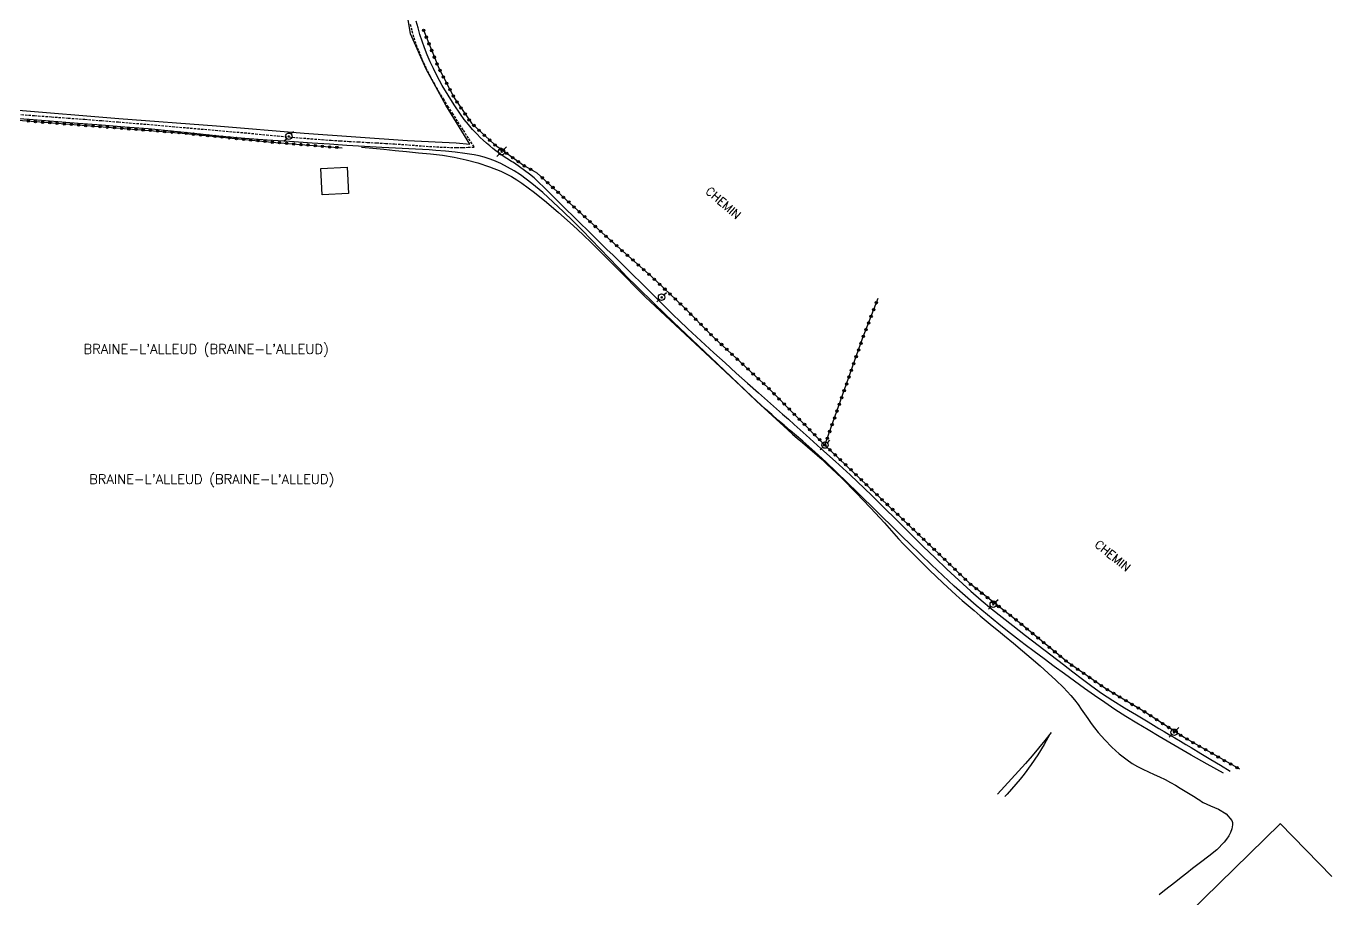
# Model space of a CAD drawing. Header units: millimetres. Extents: x 149000 to 150002, y 151999 to 153000.
# Drawn here: x 149503.1 to 149775, y 152649.2 to 152830.9 of the extents above; entities that cross this region are included whole.
import ezdxf
from ezdxf.enums import TextEntityAlignment as Align

# ---------------------------------------------------------------- set-up
doc = ezdxf.new("R2010")
doc.units = ezdxf.units.MM
doc.linetypes.add('DASHED', pattern=[0.75, 0.5, -0.25])
doc.layers.get('0').update_dxf_attribs({"linetype": 'CONTINUOUS'})
for name, color, linetype in [('W0001', 6, 'DASHED'), ('W0071', 7, 'CONTINUOUS'), ('w0101', 7, 'CONTINUOUS'), ('w0211', 2, 'CONTINUOUS'), ('W0214', 2, 'CONTINUOUS'), ('w0323', 7, 'CONTINUOUS'), ('W0330', 7, 'CONTINUOUS'), ('W0473', 7, 'CONTINUOUS'), ('W0600', 7, 'CONTINUOUS'), ('W0980', 7, 'CONTINUOUS'), ('W0989', 7, 'CONTINUOUS')]:
    doc.layers.add(name, color=color, linetype=linetype)
doc.styles.get("Standard").update_dxf_attribs({"font": 'romans.shx', "width": 0.85})

# ---------------------------------------------------------------- blocks, each defined once
blk = doc.blocks.new('T473')
for p, q in [((-0.166667, 0.166667), (0.166667, -0.166667)), ((-0.166667, -0.166667), (0.166667, 0.166667)), ((0.500001, 0.500001), (1.000002, 1.000002)), ((-1.000002, -1.000002), (-0.500001, -0.500001))]:
    blk.add_line(p, q)
blk.add_ellipse((0, 0), major_axis=(0.471405, 0.471405), ratio=1, start_param=5.4977871438, end_param=11.780972451)
blk = doc.blocks.new('t323o')
at = {"color": 0, "linetype": 'Continuous'}
for radius in [0.25, 0.15]:
    blk.add_circle((0, 0), radius, dxfattribs=at)

msp = doc.modelspace()

# ---------------------------------------------------------------- linework, layer by layer
at = {"layer": 'W0001'}
for points in [[(149583.09, 152831.33), (149583.43, 152829.93), (149583.83, 152828.54), (149584.28, 152827.18), (149584.79, 152825.83), (149585.53, 152824.03), (149586.35, 152822.26), (149587.22, 152820.52), (149588.13, 152818.81), (149589, 152817.27), (149589.92, 152815.77), (149590.87, 152814.28), (149591.81, 152812.79), (149592.94, 152811.01), (149594.08, 152809.25), (149595.23, 152807.49), (149596.39, 152805.74)], [(149501.35, 152812.56), (149504.85, 152812.3), (149508.34, 152812.04), (149511.84, 152811.78), (149515.33, 152811.52), (149518.83, 152811.25), (149522.32, 152810.97), (149528.29, 152810.48), (149534.27, 152809.96), (149540.24, 152809.44), (149546.21, 152808.92), (149548.52, 152808.72), (149550.84, 152808.51), (149553.15, 152808.29), (149555.46, 152808.08), (149557.77, 152807.87), (149560.08, 152807.67), (149562.39, 152807.48), (149564.71, 152807.3), (149566.59, 152807.17), (149568.48, 152807.05), (149570.36, 152806.93), (149572.25, 152806.83), (149574.14, 152806.72), (149576.03, 152806.62), (149577.91, 152806.51), (149579.8, 152806.4), (149581.26, 152806.3), (149582.71, 152806.2), (149584.17, 152806.09), (149585.62, 152805.98), (149587.08, 152805.88), (149588.53, 152805.79), (149589.99, 152805.72), (149591.45, 152805.67), (149592.68, 152805.65), (149593.92, 152805.66), (149595.15, 152805.69), (149596.39, 152805.74)]]:
    msp.add_lwpolyline(points, dxfattribs=at)
at = {"layer": 'W0071'}
for points in [[(149608.92, 152799.33), (149607.91, 152800.12), (149606.88, 152800.88), (149605.84, 152801.63), (149604.79, 152802.36), (149604.48, 152802.57), (149604.16, 152802.77), (149603.84, 152802.96), (149603.52, 152803.16), (149603.2, 152803.35), (149602.88, 152803.55), (149602.57, 152803.75), (149602.26, 152803.96), (149601.59, 152804.44), (149600.93, 152804.94), (149600.28, 152805.46), (149599.64, 152805.98), (149598.95, 152806.56), (149598.28, 152807.15), (149597.62, 152807.76), (149596.99, 152808.4), (149596.08, 152809.4), (149595.2, 152810.43), (149594.35, 152811.5), (149593.55, 152812.59), (149592.22, 152814.54), (149590.95, 152816.54), (149589.76, 152818.58), (149588.63, 152820.65), (149587.92, 152822.07), (149587.25, 152823.51), (149586.63, 152824.97), (149586.05, 152826.44), (149585.56, 152827.8), (149585.11, 152829.18), (149584.7, 152830.57), (149584.35, 152831.97)], [(149596.42, 152804.13), (149594.43, 152804.41), (149592.43, 152804.66), (149590.43, 152804.87), (149588.42, 152805.05), (149587.02, 152805.16), (149585.62, 152805.26), (149584.21, 152805.33), (149582.81, 152805.4), (149581.41, 152805.46), (149580, 152805.52), (149578.6, 152805.59), (149577.19, 152805.66), (149573.55, 152805.87), (149569.91, 152806.09), (149566.27, 152806.32), (149562.63, 152806.56), (149557.96, 152806.88), (149553.28, 152807.2), (149548.61, 152807.56), (149543.93, 152807.95), (149542.61, 152808.08), (149541.28, 152808.21), (149539.95, 152808.36), (149538.62, 152808.5), (149537.29, 152808.65), (149535.97, 152808.8), (149534.64, 152808.94), (149533.31, 152809.07), (149528.47, 152809.51), (149523.62, 152809.91), (149518.77, 152810.3), (149513.92, 152810.68), (149510.53, 152810.94), (149507.13, 152811.2), (149503.74, 152811.45), (149500.35, 152811.7)], [(149752.45, 152675.37), (149749.09, 152677.24), (149745.73, 152679.14), (149742.39, 152681.06), (149739.07, 152683.01), (149736.75, 152684.39), (149734.44, 152685.77), (149732.14, 152687.19), (149729.87, 152688.64), (149727.74, 152690.07), (149725.63, 152691.53), (149723.54, 152693.01), (149721.46, 152694.5), (149719.34, 152696.03), (149717.23, 152697.58), (149715.13, 152699.14), (149713.04, 152700.7), (149711.18, 152702.11), (149709.33, 152703.51), (149707.49, 152704.94), (149705.68, 152706.39), (149703.31, 152708.33), (149700.97, 152710.29), (149698.65, 152712.29), (149696.36, 152714.32), (149694, 152716.5), (149691.67, 152718.72), (149689.37, 152720.96), (149687.07, 152723.2), (149685.71, 152724.51), (149684.37, 152725.83), (149683.03, 152727.16), (149681.69, 152728.48), (149680.35, 152729.81), (149679.01, 152731.13), (149677.66, 152732.45), (149676.31, 152733.76), (149674.09, 152735.91), (149671.87, 152738.05), (149669.63, 152740.18), (149667.36, 152742.27), (149666.1, 152743.4), (149664.82, 152744.51), (149663.54, 152745.61), (149662.24, 152746.71), (149660.95, 152747.8), (149659.66, 152748.9), (149658.38, 152750.02), (149657.11, 152751.14), (149654.23, 152753.79), (149651.37, 152756.48), (149648.54, 152759.19), (149645.7, 152761.9), (149641.81, 152765.59), (149637.91, 152769.29), (149634.04, 152773.01), (149630.2, 152776.76), (149628.29, 152778.68), (149626.4, 152780.63), (149624.53, 152782.59), (149622.67, 152784.55), (149620.79, 152786.51), (149618.9, 152788.46), (149616.98, 152790.37), (149615.02, 152792.24), (149612.86, 152794.26), (149610.67, 152796.26), (149608.41, 152798.17), (149606.03, 152799.94), (149604.71, 152800.8), (149603.35, 152801.59), (149601.95, 152802.31), (149600.51, 152802.94), (149599.52, 152803.32), (149598.5, 152803.65), (149597.47, 152803.92), (149596.42, 152804.13)], [(149608.92, 152799.33), (149611.87, 152796.4), (149614.83, 152793.48), (149617.8, 152790.56), (149620.77, 152787.64), (149621.89, 152786.54), (149623.01, 152785.45), (149624.13, 152784.36), (149625.26, 152783.27), (149626.38, 152782.17), (149627.51, 152781.08), (149628.63, 152779.99), (149629.75, 152778.89), (149630.92, 152777.73), (149632.09, 152776.57), (149633.26, 152775.4), (149634.42, 152774.24), (149635.59, 152773.07), (149636.76, 152771.91), (149637.93, 152770.76), (149639.12, 152769.61), (149640.91, 152767.91), (149642.71, 152766.22), (149644.52, 152764.55), (149646.34, 152762.88), (149648.66, 152760.78), (149650.98, 152758.69), (149653.32, 152756.61), (149655.65, 152754.53), (149656.89, 152753.43), (149658.13, 152752.33), (149659.37, 152751.24), (149660.61, 152750.15), (149661.85, 152749.05), (149663.08, 152747.95), (149664.32, 152746.85), (149665.55, 152745.75), (149668.61, 152743), (149671.66, 152740.25), (149674.69, 152737.48), (149677.69, 152734.67), (149679.24, 152733.18), (149680.78, 152731.67), (149682.3, 152730.16), (149683.82, 152728.64), (149685.34, 152727.12), (149686.87, 152725.6), (149688.4, 152724.08), (149689.94, 152722.58), (149692.39, 152720.22), (149694.84, 152717.85), (149697.33, 152715.52), (149699.86, 152713.23), (149702, 152711.39), (149704.18, 152709.6), (149706.37, 152707.83), (149708.58, 152706.08), (149711.21, 152704.03), (149713.85, 152702), (149716.5, 152699.99), (149719.16, 152697.98), (149721.12, 152696.48), (149723.07, 152694.97), (149725.04, 152693.48), (149727.05, 152692.05), (149729.44, 152690.49), (149731.87, 152688.98), (149734.32, 152687.52), (149736.76, 152686.04), (149737.88, 152685.37), (149739, 152684.69), (149740.12, 152684.02), (149741.25, 152683.36), (149742.37, 152682.69), (149743.5, 152682.02), (149744.62, 152681.35), (149745.74, 152680.68), (149747.78, 152679.46), (149749.82, 152678.24), (149751.85, 152677.01), (149753.89, 152675.79)]]:
    msp.add_lwpolyline(points, dxfattribs=at)
at = {"layer": 'w0101'}
msp.add_lwpolyline([(149745.2, 152646.15), (149764.29, 152664.83), (149764.29, 152664.86), (149775.05, 152653.87)], dxfattribs=at)
at = {"layer": 'w0211'}
for points in [[(149572.92, 152805.73), (149575.26, 152805.51), (149577.61, 152805.28), (149579.95, 152805.04), (149582.29, 152804.79), (149584.78, 152804.55), (149587.27, 152804.34), (149589.77, 152804.06), (149592.24, 152803.65), (149594.71, 152803.09), (149597.15, 152802.44), (149599.57, 152801.66), (149601.93, 152800.73), (149603.08, 152800.2), (149604.2, 152799.59), (149605.28, 152798.93), (149606.33, 152798.23), (149608.96, 152796.31), (149611.48, 152794.25), (149613.94, 152792.12), (149616.37, 152789.97), (149617.83, 152788.65), (149619.26, 152787.3), (149620.67, 152785.93), (149622.08, 152784.56), (149623.34, 152783.31), (149624.6, 152782.06), (149625.85, 152780.8), (149627.09, 152779.53), (149628.33, 152778.27), (149629.58, 152777.01), (149630.84, 152775.76), (149632.11, 152774.52), (149636.24, 152770.57), (149640.41, 152766.68), (149644.6, 152762.8), (149648.78, 152758.92), (149652, 152755.89), (149655.21, 152752.85), (149658.44, 152749.83), (149661.7, 152746.85), (149662.71, 152745.95), (149663.74, 152745.06), (149664.77, 152744.19), (149665.8, 152743.32), (149666.84, 152742.44), (149667.86, 152741.55), (149668.87, 152740.66), (149669.87, 152739.74), (149672.96, 152736.77), (149675.98, 152733.74), (149678.95, 152730.65), (149681.85, 152727.5)], [(149681.85, 152727.5), (149682.82, 152726.37), (149683.8, 152725.26), (149684.81, 152724.16), (149685.83, 152723.08), (149688.5, 152720.35), (149691.22, 152717.66), (149693.98, 152715.03), (149696.79, 152712.44), (149698.02, 152711.35), (149699.26, 152710.27), (149700.52, 152709.21), (149701.78, 152708.16), (149703.05, 152707.11), (149704.32, 152706.07), (149705.58, 152705.02), (149706.85, 152703.96), (149708.71, 152702.41), (149710.58, 152700.86), (149712.44, 152699.3), (149714.27, 152697.7), (149715.92, 152696.22), (149717.56, 152694.73), (149719.16, 152693.19), (149720.68, 152691.56), (149721.45, 152690.64), (149722.17, 152689.68), (149722.86, 152688.7), (149723.52, 152687.71), (149724.19, 152686.72), (149724.88, 152685.74), (149725.6, 152684.78), (149726.37, 152683.86), (149727.76, 152682.31), (149729.21, 152680.81), (149730.74, 152679.4), (149732.39, 152678.11), (149733.46, 152677.4), (149734.56, 152676.76), (149735.7, 152676.18), (149736.85, 152675.64), (149738, 152675.12), (149739.15, 152674.59), (149740.29, 152674.03), (149741.41, 152673.43), (149742.45, 152672.84), (149743.47, 152672.24), (149744.49, 152671.62), (149745.5, 152671)], [(149716.59, 152683.83), (149715.28, 152682.19), (149713.96, 152680.57), (149712.61, 152678.97), (149711.24, 152677.39), (149709.8, 152675.76), (149708.34, 152674.16), (149706.86, 152672.57), (149705.37, 152671)], [(149745.5, 152671), (149745.85, 152670.79), (149746.19, 152670.57), (149746.54, 152670.36), (149746.88, 152670.14), (149747.23, 152669.93), (149747.57, 152669.71), (149747.92, 152669.49), (149748.27, 152669.28), (149749.75, 152668.55), (149751.41, 152667.86), (149753.03, 152666.9), (149754.23, 152665.49), (149754.37, 152665.07), (149754.38, 152664.62), (149754.31, 152664.2), (149754.21, 152663.8), (149753.94, 152663.03), (149753.56, 152662.3), (149753.12, 152661.61), (149752.62, 152660.97), (149751.11, 152659.42), (149749.42, 152658.06), (149747.68, 152656.79), (149745.99, 152655.5), (149744.83, 152654.57), (149743.67, 152653.65), (149742.51, 152652.73), (149741.34, 152651.82), (149740.17, 152650.91), (149739.07, 152650.05)]]:
    msp.add_lwpolyline(points, dxfattribs=at)
at = {"layer": 'W0214'}
for points in [[(149716.31, 152683.49), (149715.11, 152681.32), (149713.82, 152679.2), (149712.44, 152677.15), (149710.97, 152675.16), (149710.12, 152674.09), (149709.24, 152673.04), (149708.35, 152672.01), (149707.43, 152671)], [(149707.43, 152671), (149706.95, 152670.49)]]:
    msp.add_lwpolyline(points, dxfattribs=at)
at = {"layer": 'w0323'}
for points in [[(149585.77, 152830.3), (149589.02, 152822.19), (149592.23, 152816.02), (149595.81, 152810.72), (149600.64, 152806.25), (149606.66, 152801.94), (149609.46, 152800.35)], [(149469.13, 152813.77), (149489.76, 152812.26), (149510.35, 152810.62), (149534.9, 152808.74), (149554.28, 152806.77), (149568.88, 152805.57)], [(149755.84, 152676.17), (149744.31, 152682.77), (149736.03, 152688.13), (149727.93, 152692.95), (149719.97, 152698.47), (149709.92, 152706.75), (149699.78, 152714.69), (149685.57, 152728.35), (149669.47, 152743.68), (149657.63, 152755.59), (149646.27, 152766.17), (149639.79, 152772.66), (149633.34, 152778.77), (149623.76, 152787.24), (149615.51, 152794.83), (149609.46, 152800.35)], [(149669.47, 152743.68), (149677.3, 152765.87), (149680.52, 152774.29)]]:
    msp.add_lwpolyline(points, dxfattribs=at)
at = {"layer": 'W0330'}
for points in [[(149595.53, 152806.35), (149590.49, 152814.46), (149586.39, 152821.96), (149583.13, 152829.34), (149582.32, 152834.39), (149582.53, 152840.28), (149584.05, 152849.88), (149585.66, 152861.33), (149588.95, 152882.29), (149591.13, 152894.11)], [(149474.29, 152815.51), (149500.65, 152813.53), (149522.39, 152811.68), (149542.71, 152810.17), (149561.01, 152808.63), (149582.54, 152807.13), (149592.65, 152806.61), (149595.53, 152806.32)]]:
    msp.add_lwpolyline(points, dxfattribs=at)
at = {"layer": 'W0600'}
msp.add_lwpolyline([(149564.49, 152801.3), (149569.95, 152801.55), (149570.2, 152796.09), (149564.75, 152795.83)], close=True, dxfattribs=at)

# ---------------------------------------------------------------- block references
at = {"layer": 'w0323'}
for p, rotation in [((149585.88, 152830.03), 291.840382058542), ((149586.43, 152828.63), 291.840382058542), ((149586.99, 152827.24), 291.840382058542), ((149587.55, 152825.85), 291.840382058542), ((149588.11, 152824.46), 291.840382058542), ((149588.67, 152823.06), 291.840382058542), ((149589.27, 152821.69), 297.4677074217265), ((149589.97, 152820.36), 297.4677074217265), ((149590.66, 152819.03), 297.4677074217265), ((149591.35, 152817.7), 297.4677074217265), ((149592.04, 152816.37), 297.4677074217265), ((149592.84, 152815.1), 304.0704261619784), ((149593.68, 152813.86), 304.0704261619784), ((149594.52, 152812.62), 304.0704261619784), ((149595.36, 152811.38), 304.0704261619784), ((149503.53, 152811.17), 355.4475285151572), ((149505.02, 152811.05), 355.4475285151572), ((149506.52, 152810.93), 355.4475285151572), ((149508.02, 152810.81), 355.4475285151572), ((149509.51, 152810.69), 355.4475285151572), ((149511.01, 152810.57), 355.620038298149), ((149512.5, 152810.46), 355.620038298149), ((149514, 152810.34), 355.620038298149), ((149515.49, 152810.23), 355.620038298149), ((149516.99, 152810.11), 355.620038298149), ((149518.48, 152810), 355.620038298149), ((149519.98, 152809.89), 355.620038298149), ((149521.48, 152809.77), 355.620038298149), ((149522.97, 152809.66), 355.620038298149), ((149524.47, 152809.54), 355.620038298149), ((149525.96, 152809.43), 355.620038298149), ((149527.46, 152809.31), 355.620038298149), ((149528.95, 152809.2), 355.620038298149), ((149530.45, 152809.08), 355.620038298149), ((149531.94, 152808.97), 355.620038298149), ((149533.44, 152808.85), 355.620038298149), ((149534.94, 152808.74), 354.1717469406981), ((149536.43, 152808.59), 354.1717469406981), ((149596.33, 152810.24), 317.1798837134622), ((149597.43, 152809.22), 317.1798837134622), ((149537.92, 152808.43), 354.1717469406981), ((149539.41, 152808.28), 354.1717469406981), ((149540.91, 152808.13), 354.1717469406981), ((149542.4, 152807.98), 354.1717469406981), ((149543.89, 152807.83), 354.1717469406981), ((149545.38, 152807.67), 354.1717469406981), ((149546.87, 152807.52), 354.1717469406981), ((149548.37, 152807.37), 354.1717469406981), ((149549.86, 152807.22), 354.1717469406981), ((149551.35, 152807.06), 354.1717469406981), ((149552.84, 152806.91), 354.1717469406981), ((149554.34, 152806.76), 355.3110340151926), ((149555.83, 152806.64), 355.3110340151926), ((149557.33, 152806.51), 355.3110340151926), ((149558.82, 152806.39), 355.3110340151926), ((149560.32, 152806.27), 355.3110340151926), ((149561.81, 152806.15), 355.3110340151926), ((149563.31, 152806.02), 355.3110340151926), ((149564.8, 152805.9), 355.3110340151926), ((149566.3, 152805.78), 355.3110340151926), ((149598.53, 152808.2), 317.1798837134622), ((149599.63, 152807.18), 317.1798837134622), ((149600.74, 152806.17), 324.4344454282656), ((149567.79, 152805.66), 355.3110340151926), ((149601.96, 152805.3), 324.4344454282656), ((149603.18, 152804.43), 324.4344454282656), ((149604.4, 152803.56), 324.4344454282656), ((149605.62, 152802.68), 324.4344454282656), ((149606.85, 152801.83), 330.4803177093804), ((149608.16, 152801.09), 330.4803177093804), ((149610.57, 152799.34), 137.6214211662504), ((149611.68, 152798.33), 137.6214211662504), ((149612.79, 152797.32), 137.6214211662504), ((149613.89, 152796.31), 137.6214211662504), ((149615, 152795.3), 137.6214211662504), ((149616.11, 152794.28), 137.3683373877097), ((149617.21, 152793.27), 137.3683373877097), ((149618.31, 152792.25), 137.3683373877097), ((149619.42, 152791.24), 137.3683373877097), ((149620.52, 152790.22), 137.3683373877097), ((149621.62, 152789.2), 137.3683373877097), ((149622.73, 152788.19), 137.3683373877097), ((149623.83, 152787.17), 138.5241769116873), ((149624.96, 152786.18), 138.5241769116873), ((149626.08, 152785.19), 138.5241769116873), ((149627.2, 152784.19), 138.5241769116873), ((149628.33, 152783.2), 138.5241769116873), ((149629.45, 152782.21), 138.5241769116873), ((149630.58, 152781.21), 138.5241769116873), ((149631.7, 152780.22), 138.5241769116873), ((149632.82, 152779.23), 138.5241769116873), ((149633.93, 152778.21), 136.5331198898275), ((149635.02, 152777.18), 136.5331198898275), ((149636.11, 152776.15), 136.5331198898275), ((149637.2, 152775.12), 136.5331198898275), ((149638.28, 152774.08), 136.5331198898275), ((149680.15, 152773.31), 69.08632194033312), ((149639.37, 152773.05), 136.5331198898275), ((149640.44, 152772), 134.9823379230883), ((149641.5, 152770.94), 134.9823379230883), ((149679.08, 152770.51), 69.08632194033312), ((149679.61, 152771.91), 69.08632194033312), ((149642.56, 152769.88), 134.9823379230883), ((149643.62, 152768.82), 134.9823379230883), ((149644.68, 152767.76), 134.9823379230883), ((149678.01, 152767.71), 69.08632194033312), ((149678.54, 152769.11), 69.08632194033312), ((149645.75, 152766.7), 134.9823379230883), ((149646.82, 152765.66), 137.0235133786092), ((149677.47, 152766.31), 69.08632194033312), ((149647.92, 152764.63), 137.0235133786092), ((149649.02, 152763.61), 137.0235133786092), ((149650.12, 152762.59), 137.0235133786092), ((149676.46, 152763.48), 70.5471347853961), ((149676.96, 152764.9), 70.5471347853961), ((149651.21, 152761.57), 137.0235133786092), ((149652.31, 152760.54), 137.0235133786092), ((149653.41, 152759.52), 137.0235133786092), ((149675.46, 152760.65), 70.5471347853961), ((149675.96, 152762.07), 70.5471347853961), ((149654.51, 152758.5), 137.0235133786092), ((149655.6, 152757.48), 137.0235133786092), ((149674.46, 152757.83), 70.5471347853961), ((149674.96, 152759.24), 70.5471347853961), ((149656.7, 152756.45), 137.0235133786092), ((149657.79, 152755.42), 134.8310718159836), ((149658.85, 152754.36), 134.8310718159836), ((149673.46, 152755), 70.5471347853961), ((149673.96, 152756.41), 70.5471347853961), ((149659.91, 152753.3), 134.8310718159836), ((149660.97, 152752.23), 134.8310718159836), ((149672.46, 152752.17), 70.5471347853961), ((149672.96, 152753.58), 70.5471347853961), ((149662.02, 152751.17), 134.8310718159836), ((149663.08, 152750.11), 134.8310718159836), ((149664.14, 152749.04), 134.8310718159836), ((149671.46, 152749.34), 70.5471347853961), ((149671.96, 152750.75), 70.5471347853961), ((149665.2, 152747.98), 134.8310718159836), ((149666.25, 152746.91), 134.8310718159836), ((149670.47, 152746.51), 70.5471347853961), ((149670.96, 152747.93), 70.5471347853961), ((149667.31, 152745.85), 134.8310718159836), ((149668.37, 152744.79), 134.8310718159836), ((149669.43, 152743.72), 134.8310718159836), ((149669.97, 152745.1), 70.5471347853961), ((149670.51, 152742.69), 136.3992243068641), ((149671.6, 152741.65), 136.3992243068641), ((149672.68, 152740.62), 136.3992243068641), ((149673.77, 152739.58), 136.3992243068641), ((149674.86, 152738.55), 136.3992243068641), ((149675.94, 152737.52), 136.3992243068641), ((149677.03, 152736.48), 136.3992243068641), ((149678.11, 152735.45), 136.3992243068641), ((149679.2, 152734.41), 136.3992243068641), ((149680.29, 152733.38), 136.3992243068641), ((149681.37, 152732.34), 136.3992243068641), ((149682.46, 152731.31), 136.3992243068641), ((149683.55, 152730.27), 136.3992243068641), ((149684.63, 152729.24), 136.3992243068641), ((149685.72, 152728.2), 136.1372511396704), ((149686.8, 152727.17), 136.1372511396704), ((149687.88, 152726.13), 136.1372511396704), ((149688.96, 152725.09), 136.1372511396704), ((149690.04, 152724.05), 136.1372511396704), ((149691.12, 152723.01), 136.1372511396704), ((149692.21, 152721.97), 136.1372511396704), ((149693.29, 152720.93), 136.1372511396704), ((149694.37, 152719.89), 136.1372511396704), ((149695.45, 152718.85), 136.1372511396704), ((149696.53, 152717.81), 136.1372511396704), ((149697.61, 152716.77), 136.1372511396704), ((149698.7, 152715.73), 136.1372511396704), ((149699.78, 152714.69), 141.9534142278557), ((149700.96, 152713.77), 141.9534142278557), ((149702.14, 152712.84), 141.9534142278557), ((149703.32, 152711.92), 141.9534142278557), ((149704.5, 152710.99), 141.9534142278557), ((149705.68, 152710.07), 141.9534142278557), ((149706.86, 152709.15), 141.9534142278557), ((149708.05, 152708.22), 141.9534142278557), ((149709.23, 152707.3), 141.9534142278557), ((149710.4, 152706.36), 140.4959591271197), ((149711.56, 152705.41), 140.4959591271197), ((149712.71, 152704.45), 140.4959591271197), ((149713.87, 152703.5), 140.4959591271197), ((149715.03, 152702.54), 140.4959591271197), ((149716.19, 152701.59), 140.4959591271197), ((149717.34, 152700.63), 140.4959591271197), ((149718.5, 152699.68), 140.4959591271197), ((149719.66, 152698.73), 140.4959591271197), ((149720.87, 152697.85), 145.2529044679424), ((149722.1, 152696.99), 145.2529044679424), ((149723.33, 152696.14), 145.2529044679424), ((149724.57, 152695.28), 145.2529044679424), ((149725.8, 152694.43), 145.2529044679424), ((149727.03, 152693.57), 145.2529044679424), ((149728.28, 152692.74), 149.2636644346242), ((149729.57, 152691.97), 149.2636644346242), ((149730.86, 152691.21), 149.2636644346242), ((149732.15, 152690.44), 149.2636644346242), ((149733.44, 152689.67), 149.2636644346242), ((149734.73, 152688.91), 149.2636644346242), ((149736.02, 152688.14), 149.2636644346242), ((149737.28, 152687.32), 147.078405787785), ((149738.53, 152686.51), 147.078405787785), ((149739.79, 152685.69), 147.078405787785), ((149741.05, 152684.88), 147.078405787785), ((149742.31, 152684.06), 147.078405787785), ((149743.57, 152683.25), 147.078405787785), ((149744.85, 152682.46), 150.2187288829813), ((149746.15, 152681.72), 150.2187288829813), ((149747.45, 152680.97), 150.2187288829813), ((149748.75, 152680.23), 150.2187288829813), ((149750.06, 152679.48), 150.2187288829813), ((149751.36, 152678.74), 150.2187288829813), ((149752.66, 152677.99), 150.2187288829813), ((149753.96, 152677.25), 150.2187288829813), ((149755.26, 152676.5), 150.2187288829813)]:
    msp.add_blockref('t323o', p, dxfattribs=dict(at, rotation=rotation))
at = {"layer": 'W0473'}
for p in [(149557.79, 152807.99), (149602.11, 152804.76), (149635.43, 152774.49), (149669.47, 152743.68), (149704.51, 152710.53), (149742.18, 152683.89)]:
    msp.add_blockref('T473', p, dxfattribs=at)

# ---------------------------------------------------------------- texts
at = {"layer": 'W0980'}
for p in [(149540.58, 152763.55), (149541.73, 152736.44)]:
    msp.add_text("BRAINE-L'ALLEUD (BRAINE-L'ALLEUD)", height=2, dxfattribs=at).set_placement(p, align=Align.MIDDLE)
at = {"layer": 'W0989'}
for rotation, p in [(318.8709, (149648.28, 152794.11)), (320.9115, (149729.39, 152720.64))]:
    msp.add_text('CHEMIN', height=1.75, rotation=rotation, dxfattribs=at).set_placement(p, align=Align.MIDDLE)

doc.saveas('drawing.dxf')
